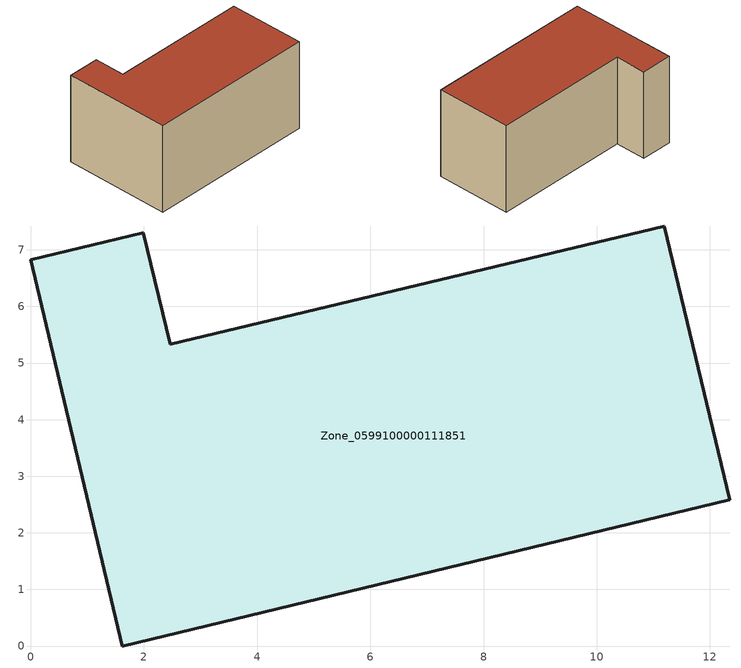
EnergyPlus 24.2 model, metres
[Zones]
Zone_0599100000111851
 floor ground (C_G): 1.62,0 0,6.82 1.99,7.3 2.46,5.33 11.19,7.42 12.35,2.58 z0
 wall outside (C_F): 0,6.82 1.62,0 12.35,2.58 11.19,7.42 2.46,5.33 1.99,7.3 0,6.82 z0:5.87
 roof outside (C_R): 11.19,7.42 2.46,5.33 1.99,7.3 0,6.82 1.62,0 12.35,2.58 z5.87
[BUILDING]
Pand.0599100000111851: North Axis=0; Terrain=City; Loads Convergence Tolerance Value=0.04; Temperature Convergence Tolerance Value=0.4; Solar Distribution=FullExterior; Maximum Number of Warmup Days=25; Minimum Number of Warmup Days=1
[Site:Location]
Rotterdam.The.Hague.AP_ZH_NLD Design_Conditions: Latitude=51.96; Longitude=4.45; Time Zone=1; Elevation=-4.5
[SITE:GROUNDTEMPERATURE:BUILDINGSURFACE]
18, 18, 18, 18, 18, 18, 18, 18, 18, 18, 18, 18
[MATERIAL] Thermal Absorptance=0.9; Solar Absorptance=0.7; Visible Absorptance=0.7
Name | Roughness | Thickness | Conductivity | Density | Specific Heat
G.TC.1975-1991 | MediumSmooth | 0.15 | 0.288461 | 540 | 1210
F.TC.1975-1991 | Rough | 0.3 | 0.230769 | 1920 | 840
R.TC.1975-1991 | MediumRough | 0.2 | 0.153846 | 1500 | 1000
[CONSTRUCTION]
C_G: G.TC.1975-1991
C_F: F.TC.1975-1991
C_R: R.TC.1975-1991
[ZONE]
Zone_0599100000111851: Type=1; Multiplier=1; Ceiling Height=Autocalculate; Volume=Autocalculate; Floor Area=autocalculate; Part of Total Floor Area=Yes
[ZONEINFILTRATION:DESIGNFLOWRATE]
Infil_Zone_0599100000111851: Zone or ZoneList or Space or SpaceList=Zone_0599100000111851; Schedule=AlwaysOn; Design Flow Rate Calculation Method=Flow/Area; Flow Rate per Floor Area=0.003; Constant Term Coefficient=1; Temperature Term Coefficient=0; Velocity Term Coefficient=0; Velocity Squared Term Coefficient=0
[HVACTEMPLATE:ZONE:IDEALLOADSAIRSYSTEM]
Zone_0599100000111851: Maximum Heating Supply Air Temperature=50; Minimum Cooling Supply Air Temperature=13; Maximum Heating Supply Air Humidity Ratio=0.0156; Minimum Cooling Supply Air Humidity Ratio=0.0077; Heating Limit=NoLimit; Cooling Limit=NoLimit; Dehumidification Control Type=ConstantSensibleHeatRatio; Cooling Sensible Heat Ratio=0.7; Dehumidification Setpoint=60; Humidification Control Type=None; Humidification Setpoint=30; Outdoor Air Method=None; Outdoor Air Flow Rate per Person=0.00944; Outdoor Air Flow Rate per Zone Floor Area=0; Outdoor Air Flow Rate per Zone=0; Demand Controlled Ventilation Type=None; Outdoor Air Economizer Type=NoEconomizer; Heat Recovery Type=None; Sensible Heat Recovery Effectiveness=0.7; Latent Heat Recovery Effectiveness=0.65
[ZONECONTROL:THERMOSTAT]
ThermostatControl_Zone_0599100000111851: Zone or ZoneList=Zone_0599100000111851; Control Type Schedule=DualSetpointControlType; Control 1=Thermostat_Zone_0599100000111851; Temperature Difference Between Cutout And Setpoint=0
[THERMOSTATSETPOINT:DUALSETPOINT]
Thermostat_Zone_0599100000111851: Heating Setpoint Temperature Schedule=HeatingSetpoint_Zone_0599100000111851; Cooling Setpoint Temperature Schedule=CoolingSetpoint_Zone_0599100000111851
[SCHEDULE:COMPACT]
HeatingSetpoint_Zone_0599100000111851: Through: 12/31, For: AllDays, Until: 24:00, 21
CoolingSetpoint_Zone_0599100000111851: Through: 12/31, For: AllDays, Until: 24:00, 24
DualSetpointControlType: Through: 12/31, For: AllDays, Until: 24:00, 4
AlwaysOn: Through: 12/31, For: AllDays, Until: 24:00, 1
